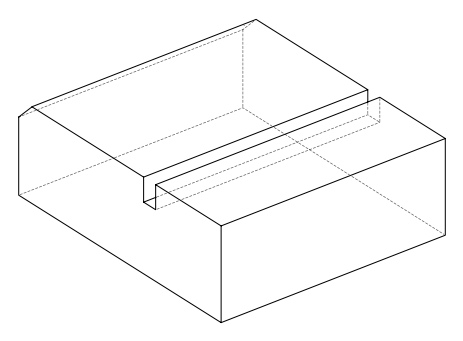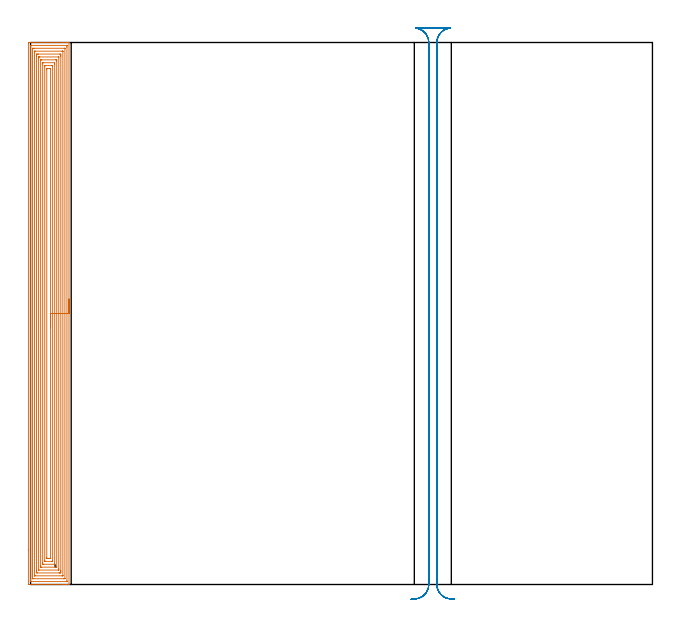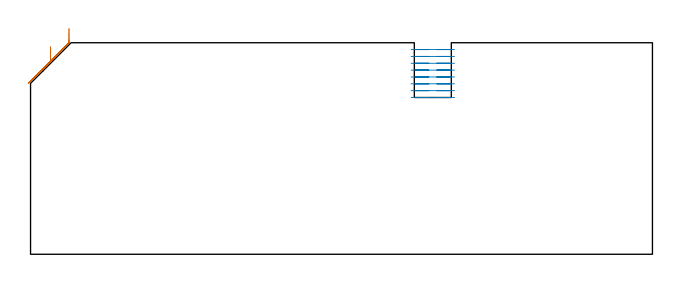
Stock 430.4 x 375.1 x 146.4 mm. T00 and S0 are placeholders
(PLAN: 2 operations, 1 tool changes, 44.1 min)
(1 AREA_MILL | FG_CHAMFER_SURFACE | UGT0205_001 | 30.5 min | 148087 mm3)
(2 MILL_RECTANGULAR_SLOT | SLOT_RECTANGULAR | UGT0201_094 | Follow Part, ap 5, ae 75% | 13.56 min | 363919 mm3)
(TOOL UGT0205_001 | Chamfer Mill 20 x 3 x 45 deg. | D20 FL50 Z2)
(TOOL UGT0201_094 | End mill 20 mm | D20 FL38 Z4)
(OP 1 AREA_MILL)
G17 G21 G94 G90
T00 M6
G54
G17 G0 G90 X26.6 Y197.55 S1061 M3
G43 Z156.4 H0
G94 G1 Y197.512 Z155.528 F250.
Y197.398 Z154.663
Y197.209 Z153.812
Y196.947 Z152.98
Y196.613 Z152.174
Y196.21 Z151.4
Y195.741 Z150.664
Y195.21 Z149.972
Y194.621 Z149.329
Y193.978 Z148.739
Y193.286 Z148.208
Y192.55 Z147.74
Y191.776 Z147.337
Y190.97 Z147.003
Y190.138 Z146.741
Y189.286 Z146.552
Y188.422 Z146.438
Y187.55 Z146.4
Y0.185
X26.597 Y0.01 Z146.389
X26.252 Y0. Z146.052
X26.026 Z145.826
X25.3 Z145.095
X24.057 Z143.854
X22.662 Z142.457
X-1.096 Z118.702
X-1.339 Y0.002 Z118.459
X-1.492 Y0.01 Z118.306
X-1.499 Y0.165 Z118.299
X-1.5 Y23.968 Z118.3
X-1.499 Y374.468 Z118.301
X-1.496 Y374.893 Z118.302
X-1.492 Y375.09 Z118.305
X-1.079 Y375.095 Z118.719
X-0.458 Y375.1 Z119.34
X22.92 Z142.715
X25.3 Z145.095
X26.252 Z146.052
X26.597 Y375.09 Z146.389
X26.6 Y374.915 Z146.4
Y187.55
X25.186 Z144.986
X25.185 Y2.421 Z144.985
X25.181 Y2.033 Z144.981
X25.179 Y2.016 Z144.979
X25.154 Y2.01 Z144.954
X25.082 Y2.004 Z144.882
X24.972 Y2.001 Z144.772
X0.214 Y2. Z120.014
X0. Y2.002 Z119.8
X-0.035 Y2.005 Z119.765
X-0.069 Y2.009 Z119.731
X-0.079 Y2.053 Z119.721
X-0.084 Y2.303 Z119.716
X-0.085 Y2.421 Z119.715
X-0.086 Y3.199 Z119.714
X-0.085 Y372.679 Z119.715
X-0.081 Y373.067 Z119.719
X-0.08 Y373.084 Z119.72
X-0.055 Y373.09 Z119.745
X0.018 Y373.096 Z119.818
X0.128 Y373.099 Z119.928
X24.886 Y373.1 Z144.686
X25.1 Y373.098 Z144.9
X25.135 Y373.095 Z144.935
X25.169 Y373.091 Z144.969
X25.179 Y373.047 Z144.979
X25.184 Y372.797 Z144.984
X25.185 Y372.679 Z144.985
X25.186 Y371.901 Z144.986
Y187.55
X23.771 Z143.571
Y4.209
X23.769 Y4.092 Z143.569
X23.767 Y4.035 Z143.567
X23.765 Y4.013 Z143.565
X23.74 Y4.007 Z143.54
X23.541 Y4.003 Z143.341
X22.867 Y4. Z142.667
X22.662 Z142.462
X1.764 Y4.001 Z121.564
X1.559 Y4.004 Z121.359
X1.354 Y4.01 Z121.154
X1.335 Y4.012 Z121.135
X1.333 Y4.028 Z121.133
X1.33 Y4.069 Z121.13
X1.329 Y4.131 Z121.129
Y4.209
Y370.891
X1.331 Y371.008 Z121.131
X1.333 Y371.065 Z121.133
X1.335 Y371.087 Z121.135
X1.36 Y371.093 Z121.16
X1.559 Y371.097 Z121.359
X2.233 Y371.1 Z122.033
X2.438 Z122.238
X23.336 Y371.099 Z143.136
X23.541 Y371.096 Z143.341
X23.746 Y371.09 Z143.546
X23.765 Y371.088 Z143.565
X23.767 Y371.072 Z143.567
X23.77 Y371.031 Z143.57
X23.771 Y370.969 Z143.571
Y370.891
Y187.55
X22.357 Z142.157
Y6.308
X22.355 Y6.113 Z142.155
X22.353 Y6.043 Z142.153
X22.35 Y6.011 Z142.15
X22.33 Y6.009 Z142.13
X22.221 Y6.005 Z142.021
X21.782 Y6. Z141.582
X3.317 Z123.117
X2.879 Y6.004 Z122.679
X2.77 Y6.008 Z122.57
X2.749 Y6.01 Z122.549
X2.747 Y6.027 Z122.547
X2.745 Y6.065 Z122.545
X2.743 Y6.149 Z122.543
Y368.792
X2.745 Y368.987 Z122.545
X2.747 Y369.057 Z122.547
X2.749 Y369.089 Z122.549
X2.77 Y369.091 Z122.57
X2.879 Y369.095 Z122.679
X3.317 Y369.1 Z123.117
X21.782 Z141.582
X22.221 Y369.096 Z142.021
X22.33 Y369.092 Z142.13
X22.351 Y369.09 Z142.151
X22.353 Y369.073 Z142.153
X22.355 Y369.035 Z142.155
X22.357 Y368.951 Z142.157
Y187.55
X20.943 Z140.743
Y9.575
X20.941 Y8.681 Z140.741
X20.94 Y8.643 Z140.74
X20.903 Y8.01 Z140.703
X20.689 Y8.004 Z140.489
X20.024 Y8.001 Z139.824
X19.814 Y8. Z139.614
X4.865 Y8.001 Z124.665
X4.197 Y8.01 Z123.997
X4.16 Y8.681 Z123.96
X4.158 Y8.72 Z123.958
X4.157 Y9.575 Z123.957
Y365.525
X4.158 Y366.419 Z123.958
X4.159 Y366.457 Z123.959
X4.197 Y367.09 Z123.997
X4.41 Y367.096 Z124.21
X5.076 Y367.099 Z124.876
X5.286 Y367.1 Z125.086
X20.235 Y367.099 Z140.035
X20.903 Y367.09 Z140.703
X20.94 Y366.419 Z140.74
X20.942 Y366.38 Z140.742
X20.943 Y365.525 Z140.743
Y187.55
X19.529 Z139.329
Y10.973
X19.527 Y10.47 Z139.327
X19.525 Y10.083 Z139.325
X19.522 Y10.026 Z139.322
X19.515 Y10.01 Z139.315
X19.49 Y10.007 Z139.29
X19.375 Y10.003 Z139.175
X19.145 Y10.001 Z138.945
X5.801 Z125.601
X5.678 Y10.003 Z125.478
X5.597 Y10.008 Z125.397
X5.579 Y10.01 Z125.379
X5.577 Y10.028 Z125.377
X5.574 Y10.079 Z125.374
X5.572 Y10.47 Z125.372
X5.571 Y364.127 Z125.371
X5.572 Y364.63 Z125.372
X5.575 Y365.017 Z125.375
X5.578 Y365.074 Z125.378
X5.584 Y365.09 Z125.384
X5.609 Y365.093 Z125.409
X5.724 Y365.097 Z125.524
X5.955 Y365.099 Z125.755
X6.373 Y365.1 Z126.173
X19.299 Y365.099 Z139.099
X19.422 Y365.097 Z139.222
X19.503 Y365.092 Z139.303
X19.521 Y365.09 Z139.321
X19.523 Y365.072 Z139.323
X19.525 Y365.021 Z139.325
X19.528 Y364.63 Z139.328
X19.529 Y187.55 Z139.329
X18.115 Z137.915
X18.114 Y12.258 Z137.914
X18.112 Y12.073 Z137.912
X18.11 Y12.028 Z137.91
X18.109 Y12.013 Z137.909
X18.063 Y12.01 Z137.863
X17.894 Y12.004 Z137.694
X17.64 Y12. Z137.44
X7.714 Z127.514
X7.087 Y12.002 Z126.887
X7.022 Y12.007 Z126.822
X6.999 Y12.009 Z126.799
X6.992 Y12.098 Z126.792
X6.989 Y12.258 Z126.789
X6.986 Y12.999 Z126.786
X6.985 Y13.153 Z126.785
X6.986 Y362.842 Z126.786
X6.988 Y363.027 Z126.788
X6.99 Y363.072 Z126.79
X6.991 Y363.087 Z126.791
X7.037 Y363.09 Z126.837
X7.206 Y363.096 Z127.006
X7.46 Y363.1 Z127.26
X17.386 Z137.186
X18.013 Y363.098 Z137.813
X18.078 Y363.093 Z137.878
X18.101 Y363.091 Z137.901
X18.108 Y363.002 Z137.908
X18.11 Y362.842 Z137.91
X18.114 Y362.101 Z137.914
X18.115 Y361.947 Z137.915
Y187.55
X16.7 Z136.5
Y14.745
X16.693 Y14.047 Z136.493
X16.686 Y14.01 Z136.486
X16.599 Y14.003 Z136.399
X16.553 Y14. Z136.353
X8.547 Y14.001 Z128.347
X8.455 Y14.005 Z128.255
X8.405 Y14.011 Z128.205
X8.403 Y14.02 Z128.203
X8.401 Y14.047 Z128.201
X8.4 Y14.244 Z128.2
Y14.941
Y360.355
X8.407 Y361.053 Z128.207
X8.414 Y361.09 Z128.214
X8.501 Y361.097 Z128.301
X8.547 Y361.1 Z128.347
X16.553 Y361.099 Z136.353
X16.645 Y361.094 Z136.445
X16.695 Y361.088 Z136.495
X16.697 Y361.08 Z136.497
X16.699 Y361.053 Z136.499
X16.7 Y360.856 Z136.5
Y360.159
Y187.55
X15.286 Z135.086
X15.285 Y16.73 Z135.085
X15.282 Y16.187 Z135.082
X15.279 Y16.01 Z135.079
X15.107 Y16.006 Z134.907
X14.748 Y16.001 Z134.548
X10.19 Y16. Z129.99
X9.954 Y16.005 Z129.754
X9.836 Y16.01 Z129.636
X9.82 Y16.016 Z129.62
X9.817 Y16.033 Z129.617
X9.815 Y16.065 Z129.615
X9.814 Y16.383 Z129.614
Y16.73
Y358.37
X9.817 Y358.913 Z129.617
X9.821 Y359.09 Z129.621
X9.993 Y359.094 Z129.793
X10.352 Y359.099 Z130.152
X14.91 Y359.1 Z134.71
X15.146 Y359.095 Z134.946
X15.263 Y359.09 Z135.063
X15.28 Y359.084 Z135.08
X15.283 Y359.067 Z135.083
X15.285 Y359.035 Z135.085
X15.286 Y358.717 Z135.086
Y358.37
Y187.55
X13.872 Z133.672
Y18.516
X13.869 Y18.01 Z133.669
X13.498 Y18.002 Z133.298
X12.11 Y18. Z131.91
X11.74 Y18.002 Z131.54
X11.231 Y18.01 Z131.031
X11.228 Y18.519 Z131.028
Y356.581
X11.231 Y357.09 Z131.031
X11.602 Y357.098 Z131.402
X12.99 Y357.1 Z132.79
X13.36 Y357.098 Z133.16
X13.869 Y357.09 Z133.669
X13.872 Y356.581 Z133.672
Y187.55
Y186.678 Z133.71
Y185.813 Z133.824
Y184.962 Z134.013
Y184.13 Z134.275
Y183.324 Z134.609
Y182.55 Z135.012
Y181.814 Z135.48
Y181.122 Z136.012
Y180.479 Z136.601
Y179.89 Z137.244
Y179.358 Z137.936
Y178.89 Z138.672
Y178.487 Z139.446
Y178.153 Z140.252
Y177.891 Z141.084
Y177.702 Z141.935
Y177.588 Z142.8
Y177.55 Z143.672
G0 Z156.4
M5
M2
(OP 2 MILL_RECTANGULAR_SLOT)
G17 G21 G94 G90
T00 M6
G54
G17 G0 G90 X293.417 Y-10.202 S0 M3
G43 Z156.4 H0
Z141.662
G94 G1 X290.426 Y-9.97 F250.
G2 X281.2 Y0. R10. F500.
G1 Y375.1
G2 X290.426 Y385.07 R10.
G1 Y385.1
X266.374
Y385.07
G2 X275.6 Y375.1 R10.
G1 Y0.
G2 X266.374 Y-9.97 R10.
G1 X263.383 Y-10.202 F250.
G0 X293.417 Z136.925
G1 X290.426 Y-9.97
G2 X281.2 Y0. R10. F500.
G1 Y375.1
G2 X290.426 Y385.07 R10.
G1 Y385.1
X266.374
Y385.07
G2 X275.6 Y375.1 R10.
G1 Y0.
G2 X266.374 Y-9.97 R10.
G1 X263.383 Y-10.202 F250.
G0 X293.417 Z132.187
G1 X290.426 Y-9.97
G2 X281.2 Y0. R10. F500.
G1 Y375.1
G2 X290.426 Y385.07 R10.
G1 Y385.1
X266.374
Y385.07
G2 X275.6 Y375.1 R10.
G1 Y0.
G2 X266.374 Y-9.97 R10.
G1 X263.383 Y-10.202 F250.
G0 X293.417 Z127.45
G1 X290.426 Y-9.97
G2 X281.2 Y0. R10. F500.
G1 Y375.1
G2 X290.426 Y385.07 R10.
G1 Y385.1
X266.374
Y385.07
G2 X275.6 Y375.1 R10.
G1 Y0.
G2 X266.374 Y-9.97 R10.
G1 X263.383 Y-10.202 F250.
G0 X293.417 Z122.712
G1 X290.426 Y-9.97
G2 X281.2 Y0. R10. F500.
G1 Y375.1
G2 X290.426 Y385.07 R10.
G1 Y385.1
X266.374
Y385.07
G2 X275.6 Y375.1 R10.
G1 Y0.
G2 X266.374 Y-9.97 R10.
G1 X263.383 Y-10.202 F250.
G0 X293.417 Z117.975
G1 X290.426 Y-9.97
G2 X281.2 Y0. R10. F500.
G1 Y375.1
G2 X290.426 Y385.07 R10.
G1 Y385.1
X266.374
Y385.07
G2 X275.6 Y375.1 R10.
G1 Y0.
G2 X266.374 Y-9.97 R10.
G1 X263.383 Y-10.202 F250.
G0 X293.417 Z113.237
G1 X290.426 Y-9.97
G2 X281.2 Y0. R10. F500.
G1 Y375.1
G2 X290.426 Y385.07 R10.
G1 Y385.1
X266.374
Y385.07
G2 X275.6 Y375.1 R10.
G1 Y0.
G2 X266.374 Y-9.97 R10.
G1 X263.383 Y-10.202 F250.
G0 X293.417 Z108.5
G1 X290.426 Y-9.97
G2 X281.2 Y0. R10. F500.
G1 Y375.1
G2 X290.426 Y385.07 R10.
G1 Y385.1
X266.374
Y385.07
G2 X275.6 Y375.1 R10.
G1 Y0.
G2 X266.374 Y-9.97 R10.
G1 X263.383 Y-10.202 F250.
G0 Z156.4
M5
M2
